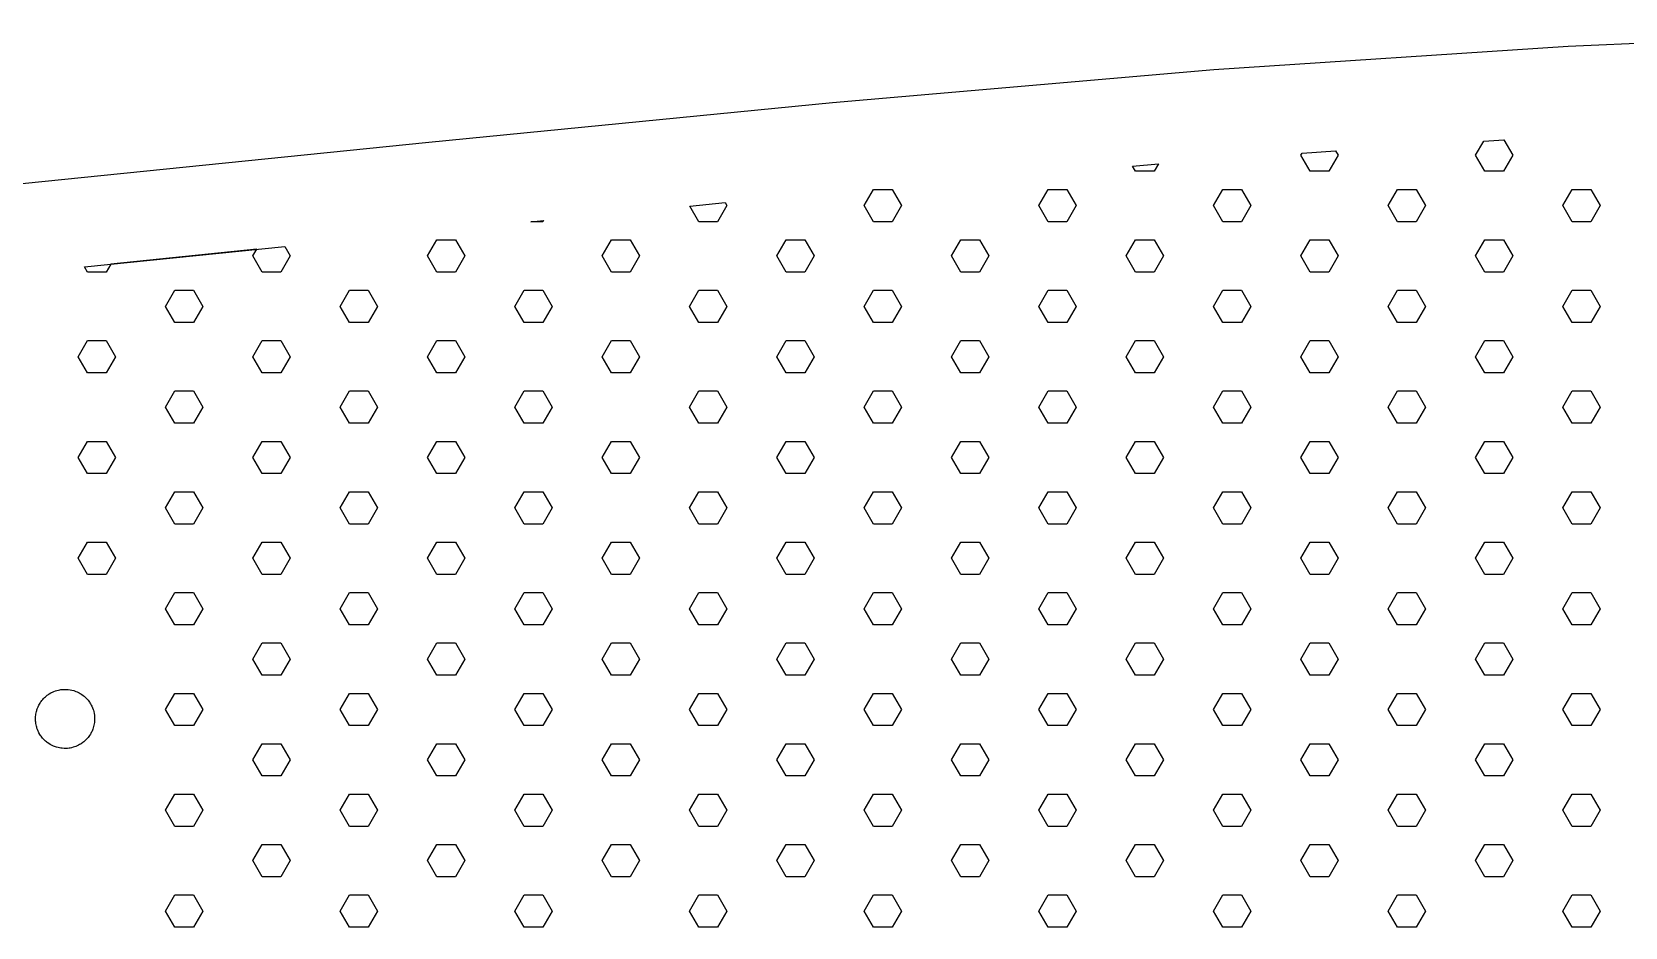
# Model space of a CAD drawing. Header units: metres. Extents: x -343 to 343, y -95 to 95.
# Drawn here: x -166.4 to 4.7, y -1.7 to 94.4 of the extents above; entities that cross this region are included whole.
import ezdxf

# ---------------------------------------------------------------- set-up
doc = ezdxf.new("R2010")
doc.units = ezdxf.units.M

msp = doc.modelspace()

# ---------------------------------------------------------------- linework, layer by layer
for p, q in [((34.8193, 94.4355), (-1.42773, 92.8535)), ((-1.42773, 92.8535), (-39.4609, 90.3389)), ((-39.4609, 90.3389), (-80.4131, 86.8057)), ((-80.4131, 86.8057), (-123.747, 82.5342)), ((-123.747, 82.5342), (-167.384, 78.0957)), ((-11.375, 81.1899), (-10.4982, 82.7085)), ((-10.4982, 82.7085), (-8.3344, 82.8516)), ((-8.3344, 82.8516), (-7.375, 81.1899)), ((-30.125, 81.1899), (-29.9923, 81.4197)), ((-29.125, 79.4578), (-30.125, 81.1899)), ((-29.9923, 81.4197), (-26.395, 81.6575)), ((-26.125, 81.1899), (-27.125, 79.4578)), ((-26.395, 81.6575), (-26.125, 81.1899)), ((-10.375, 79.4578), (-11.375, 81.1899)), ((-7.375, 81.1899), (-8.375, 79.4578)), ((-48.2024, 80.0249), (-45.4084, 80.2659)), ((-47.875, 79.4578), (-48.2024, 80.0249)), ((-45.875, 79.4578), (-47.875, 79.4578)), ((-45.4084, 80.2659), (-45.875, 79.4578)), ((-27.125, 79.4578), (-29.125, 79.4578)), ((-8.375, 79.4578), (-10.375, 79.4578)), ((-77, 75.7772), (-76, 77.5093)), ((-76, 77.5093), (-74, 77.5093)), ((-74, 77.5093), (-73, 75.7772)), ((-58.25, 75.7772), (-57.25, 77.5093)), ((-57.25, 77.5093), (-55.25, 77.5093)), ((-55.25, 77.5093), (-54.25, 75.7772)), ((-39.5, 75.7772), (-38.5, 77.5093)), ((-38.5, 77.5093), (-36.5, 77.5093)), ((-36.5, 77.5093), (-35.5, 75.7772)), ((-20.75, 75.7772), (-19.75, 77.5093)), ((-19.75, 77.5093), (-17.75, 77.5093)), ((-17.75, 77.5093), (-16.75, 75.7772)), ((-2, 75.7772), (-0.99999, 77.5093)), ((-0.99999, 77.5093), (1, 77.5093)), ((1, 77.5093), (2, 75.7772)), ((-95.7207, 75.7264), (-91.9361, 76.0995)), ((-94.75, 74.0452), (-95.7207, 75.7264)), ((-91.75, 75.7772), (-92.75, 74.0452)), ((-91.9361, 76.0995), (-91.75, 75.7772)), ((-76, 74.0452), (-77, 75.7772)), ((-73, 75.7772), (-74, 74.0452)), ((-57.25, 74.0452), (-58.25, 75.7772)), ((-54.25, 75.7772), (-55.25, 74.0452)), ((-38.5, 74.0452), (-39.5, 75.7772)), ((-35.5, 75.7772), (-36.5, 74.0452)), ((-19.75, 74.0452), (-20.75, 75.7772)), ((-16.75, 75.7772), (-17.75, 74.0452)), ((-1, 74.0452), (-2, 75.7772)), ((2, 75.7772), (1, 74.0452)), ((-112.777, 74.0452), (-111.423, 74.1786)), ((-111.5, 74.0452), (-112.777, 74.0452)), ((-111.423, 74.1786), (-111.5, 74.0452)), ((-92.75, 74.0452), (-94.75, 74.0452)), ((-74, 74.0452), (-76, 74.0452)), ((-55.25, 74.0452), (-57.25, 74.0452)), ((-36.5, 74.0452), (-38.5, 74.0452)), ((-17.75, 74.0452), (-19.75, 74.0452)), ((1, 74.0452), (-1, 74.0452)), ((-123.875, 70.3646), (-122.875, 72.0966)), ((-122.875, 72.0966), (-120.875, 72.0966)), ((-120.875, 72.0966), (-119.875, 70.3646)), ((-105.125, 70.3646), (-104.125, 72.0966)), ((-104.125, 72.0966), (-102.125, 72.0966)), ((-102.125, 72.0966), (-101.125, 70.3646)), ((-86.375, 70.3646), (-85.375, 72.0966)), ((-85.375, 72.0966), (-83.375, 72.0966)), ((-83.375, 72.0966), (-82.375, 70.3646)), ((-67.625, 70.3646), (-66.625, 72.0966)), ((-66.625, 72.0966), (-64.625, 72.0966)), ((-64.625, 72.0966), (-63.625, 70.3646)), ((-48.875, 70.3646), (-47.875, 72.0966)), ((-47.875, 72.0966), (-45.875, 72.0966)), ((-45.875, 72.0966), (-44.875, 70.3646)), ((-30.125, 70.3646), (-29.125, 72.0966)), ((-29.125, 72.0966), (-27.125, 72.0966)), ((-27.125, 72.0966), (-26.125, 70.3646)), ((-11.375, 70.3646), (-10.375, 72.0966)), ((-10.375, 72.0966), (-8.375, 72.0966)), ((-8.375, 72.0966), (-7.375, 70.3646)), ((-160.703, 69.201), (-139.215, 71.3871)), ((-142.211, 71.0823), (-157.881, 69.4881)), ((-142.625, 70.3646), (-142.211, 71.0823)), ((-141.625, 68.6325), (-142.625, 70.3646)), ((-138.625, 70.3646), (-139.625, 68.6325)), ((-139.215, 71.3871), (-138.625, 70.3646)), ((-122.875, 68.6325), (-123.875, 70.3646)), ((-119.875, 70.3646), (-120.875, 68.6325)), ((-104.125, 68.6325), (-105.125, 70.3646)), ((-101.125, 70.3646), (-102.125, 68.6325)), ((-85.375, 68.6325), (-86.375, 70.3646)), ((-82.375, 70.3646), (-83.375, 68.6325)), ((-66.625, 68.6325), (-67.625, 70.3646)), ((-63.625, 70.3646), (-64.625, 68.6325)), ((-47.875, 68.6325), (-48.875, 70.3646)), ((-44.875, 70.3646), (-45.875, 68.6325)), ((-29.125, 68.6325), (-30.125, 70.3646)), ((-26.125, 70.3646), (-27.125, 68.6325)), ((-10.375, 68.6325), (-11.375, 70.3646)), ((-7.375, 70.3646), (-8.375, 68.6325)), ((-160.375, 68.6325), (-160.703, 69.201)), ((-158.375, 68.6325), (-160.375, 68.6325)), ((-157.881, 69.4881), (-158.375, 68.6325)), ((-139.625, 68.6325), (-141.625, 68.6325)), ((-120.875, 68.6325), (-122.875, 68.6325)), ((-102.125, 68.6325), (-104.125, 68.6325)), ((-83.375, 68.6325), (-85.375, 68.6325)), ((-64.625, 68.6325), (-66.625, 68.6325)), ((-45.875, 68.6325), (-47.875, 68.6325)), ((-27.125, 68.6325), (-29.125, 68.6325)), ((-8.375, 68.6325), (-10.375, 68.6325)), ((-152, 64.9519), (-151, 66.6839)), ((-151, 66.6839), (-149, 66.6839)), ((-149, 66.6839), (-148, 64.9519)), ((-133.25, 64.9519), (-132.25, 66.6839)), ((-132.25, 66.6839), (-130.25, 66.6839)), ((-130.25, 66.6839), (-129.25, 64.9519)), ((-114.5, 64.9519), (-113.5, 66.6839)), ((-113.5, 66.6839), (-111.5, 66.6839)), ((-111.5, 66.6839), (-110.5, 64.9519)), ((-95.75, 64.9519), (-94.75, 66.6839)), ((-94.75, 66.6839), (-92.75, 66.6839)), ((-92.75, 66.6839), (-91.75, 64.9519)), ((-77, 64.9519), (-76, 66.6839)), ((-76, 66.6839), (-74, 66.6839)), ((-74, 66.6839), (-73, 64.9519)), ((-58.25, 64.9519), (-57.25, 66.6839)), ((-57.25, 66.6839), (-55.25, 66.6839)), ((-55.25, 66.6839), (-54.25, 64.9519)), ((-39.5, 64.9519), (-38.5, 66.6839)), ((-38.5, 66.6839), (-36.5, 66.6839)), ((-36.5, 66.6839), (-35.5, 64.9519)), ((-20.75, 64.9519), (-19.75, 66.6839)), ((-19.75, 66.6839), (-17.75, 66.6839)), ((-17.75, 66.6839), (-16.75, 64.9519)), ((-2, 64.9519), (-0.99999, 66.6839)), ((-0.99999, 66.6839), (1, 66.6839)), ((1, 66.6839), (2, 64.9519)), ((-151, 63.2198), (-152, 64.9519)), ((-148, 64.9519), (-149, 63.2198)), ((-132.25, 63.2198), (-133.25, 64.9519)), ((-129.25, 64.9519), (-130.25, 63.2198)), ((-113.5, 63.2198), (-114.5, 64.9519)), ((-110.5, 64.9519), (-111.5, 63.2198)), ((-94.75, 63.2198), (-95.75, 64.9519)), ((-91.75, 64.9519), (-92.75, 63.2198)), ((-76, 63.2198), (-77, 64.9519)), ((-73, 64.9519), (-74, 63.2198)), ((-57.25, 63.2198), (-58.25, 64.9519)), ((-54.25, 64.9519), (-55.25, 63.2198)), ((-38.5, 63.2198), (-39.5, 64.9519)), ((-35.5, 64.9519), (-36.5, 63.2198)), ((-19.75, 63.2198), (-20.75, 64.9519)), ((-16.75, 64.9519), (-17.75, 63.2198)), ((-1, 63.2198), (-2, 64.9519)), ((2, 64.9519), (1, 63.2198)), ((-149, 63.2198), (-151, 63.2198)), ((-130.25, 63.2198), (-132.25, 63.2198)), ((-111.5, 63.2198), (-113.5, 63.2198)), ((-92.75, 63.2198), (-94.75, 63.2198)), ((-74, 63.2198), (-76, 63.2198)), ((-55.25, 63.2198), (-57.25, 63.2198)), ((-36.5, 63.2198), (-38.5, 63.2198)), ((-17.75, 63.2198), (-19.75, 63.2198)), ((1, 63.2198), (-1, 63.2198)), ((-161.375, 59.5392), (-160.375, 61.2713)), ((-160.375, 61.2713), (-158.375, 61.2713)), ((-158.375, 61.2713), (-157.375, 59.5392)), ((-142.625, 59.5392), (-141.625, 61.2713)), ((-141.625, 61.2713), (-139.625, 61.2713)), ((-139.625, 61.2713), (-138.625, 59.5392)), ((-123.875, 59.5392), (-122.875, 61.2713)), ((-122.875, 61.2713), (-120.875, 61.2713)), ((-120.875, 61.2713), (-119.875, 59.5392)), ((-105.125, 59.5392), (-104.125, 61.2713)), ((-104.125, 61.2713), (-102.125, 61.2713)), ((-102.125, 61.2713), (-101.125, 59.5392)), ((-86.375, 59.5392), (-85.375, 61.2713)), ((-85.375, 61.2713), (-83.375, 61.2713)), ((-83.375, 61.2713), (-82.375, 59.5392)), ((-67.625, 59.5392), (-66.625, 61.2713)), ((-66.625, 61.2713), (-64.625, 61.2713)), ((-64.625, 61.2713), (-63.625, 59.5392)), ((-48.875, 59.5392), (-47.875, 61.2713)), ((-47.875, 61.2713), (-45.875, 61.2713)), ((-45.875, 61.2713), (-44.875, 59.5392)), ((-30.125, 59.5392), (-29.125, 61.2713)), ((-29.125, 61.2713), (-27.125, 61.2713)), ((-27.125, 61.2713), (-26.125, 59.5392)), ((-11.375, 59.5392), (-10.375, 61.2713)), ((-10.375, 61.2713), (-8.375, 61.2713)), ((-8.375, 61.2713), (-7.375, 59.5392)), ((-160.375, 57.8072), (-161.375, 59.5392)), ((-157.375, 59.5392), (-158.375, 57.8072)), ((-141.625, 57.8072), (-142.625, 59.5392)), ((-138.625, 59.5392), (-139.625, 57.8072)), ((-122.875, 57.8072), (-123.875, 59.5392)), ((-119.875, 59.5392), (-120.875, 57.8072)), ((-104.125, 57.8072), (-105.125, 59.5392)), ((-101.125, 59.5392), (-102.125, 57.8072)), ((-85.375, 57.8072), (-86.375, 59.5392)), ((-82.375, 59.5392), (-83.375, 57.8072)), ((-66.625, 57.8072), (-67.625, 59.5392)), ((-63.625, 59.5392), (-64.625, 57.8072)), ((-47.875, 57.8072), (-48.875, 59.5392)), ((-44.875, 59.5392), (-45.875, 57.8072)), ((-29.125, 57.8072), (-30.125, 59.5392)), ((-26.125, 59.5392), (-27.125, 57.8072)), ((-10.375, 57.8072), (-11.375, 59.5392)), ((-7.375, 59.5392), (-8.375, 57.8072)), ((-158.375, 57.8072), (-160.375, 57.8072)), ((-139.625, 57.8072), (-141.625, 57.8072)), ((-120.875, 57.8072), (-122.875, 57.8072)), ((-102.125, 57.8072), (-104.125, 57.8072)), ((-83.375, 57.8072), (-85.375, 57.8072)), ((-64.625, 57.8072), (-66.625, 57.8072)), ((-45.875, 57.8072), (-47.875, 57.8072)), ((-27.125, 57.8072), (-29.125, 57.8072)), ((-8.375, 57.8072), (-10.375, 57.8072)), ((-152, 54.1266), (-151, 55.8586)), ((-151, 55.8586), (-149, 55.8586)), ((-149, 55.8586), (-148, 54.1266)), ((-133.25, 54.1266), (-132.25, 55.8586)), ((-132.25, 55.8586), (-130.25, 55.8586)), ((-130.25, 55.8586), (-129.25, 54.1266)), ((-114.5, 54.1266), (-113.5, 55.8586)), ((-113.5, 55.8586), (-111.5, 55.8586)), ((-111.5, 55.8586), (-110.5, 54.1266)), ((-95.75, 54.1266), (-94.75, 55.8586)), ((-94.75, 55.8586), (-92.75, 55.8586)), ((-92.75, 55.8586), (-91.75, 54.1266)), ((-77, 54.1266), (-76, 55.8586)), ((-76, 55.8586), (-74, 55.8586)), ((-74, 55.8586), (-73, 54.1266)), ((-58.25, 54.1266), (-57.25, 55.8586)), ((-57.25, 55.8586), (-55.25, 55.8586)), ((-55.25, 55.8586), (-54.25, 54.1266)), ((-39.5, 54.1266), (-38.5, 55.8586)), ((-38.5, 55.8586), (-36.5, 55.8586)), ((-36.5, 55.8586), (-35.5, 54.1266)), ((-20.75, 54.1266), (-19.75, 55.8586)), ((-19.75, 55.8586), (-17.75, 55.8586)), ((-17.75, 55.8586), (-16.75, 54.1266)), ((-2, 54.1266), (-0.99999, 55.8586)), ((-0.99999, 55.8586), (1, 55.8586)), ((1, 55.8586), (2, 54.1266)), ((-151, 52.3945), (-152, 54.1266)), ((-148, 54.1266), (-149, 52.3945)), ((-132.25, 52.3945), (-133.25, 54.1266)), ((-129.25, 54.1266), (-130.25, 52.3945)), ((-113.5, 52.3945), (-114.5, 54.1266)), ((-110.5, 54.1266), (-111.5, 52.3945)), ((-94.75, 52.3945), (-95.75, 54.1266)), ((-91.75, 54.1266), (-92.75, 52.3945)), ((-76, 52.3945), (-77, 54.1266)), ((-73, 54.1266), (-74, 52.3945)), ((-57.25, 52.3945), (-58.25, 54.1266)), ((-54.25, 54.1266), (-55.25, 52.3945)), ((-38.5, 52.3945), (-39.5, 54.1266)), ((-35.5, 54.1266), (-36.5, 52.3945)), ((-19.75, 52.3945), (-20.75, 54.1266)), ((-16.75, 54.1266), (-17.75, 52.3945)), ((-1, 52.3945), (-2, 54.1266)), ((2, 54.1266), (1, 52.3945)), ((-149, 52.3945), (-151, 52.3945)), ((-130.25, 52.3945), (-132.25, 52.3945)), ((-111.5, 52.3945), (-113.5, 52.3945)), ((-92.75, 52.3945), (-94.75, 52.3945)), ((-74, 52.3945), (-76, 52.3945)), ((-55.25, 52.3945), (-57.25, 52.3945)), ((-36.5, 52.3945), (-38.5, 52.3945)), ((-17.75, 52.3945), (-19.75, 52.3945)), ((1, 52.3945), (-1, 52.3945)), ((-161.375, 48.7139), (-160.375, 50.446)), ((-160.375, 50.446), (-158.375, 50.446)), ((-158.375, 50.446), (-157.375, 48.7139)), ((-142.625, 48.7139), (-141.625, 50.446)), ((-141.625, 50.446), (-139.625, 50.446)), ((-139.625, 50.446), (-138.625, 48.7139)), ((-123.875, 48.7139), (-122.875, 50.446)), ((-122.875, 50.446), (-120.875, 50.446)), ((-120.875, 50.446), (-119.875, 48.7139)), ((-105.125, 48.7139), (-104.125, 50.446)), ((-104.125, 50.446), (-102.125, 50.446)), ((-102.125, 50.446), (-101.125, 48.7139)), ((-86.375, 48.7139), (-85.375, 50.446)), ((-85.375, 50.446), (-83.375, 50.446)), ((-83.375, 50.446), (-82.375, 48.7139)), ((-67.625, 48.7139), (-66.625, 50.446)), ((-66.625, 50.446), (-64.625, 50.446)), ((-64.625, 50.446), (-63.625, 48.7139)), ((-48.875, 48.7139), (-47.875, 50.446)), ((-47.875, 50.446), (-45.875, 50.446)), ((-45.875, 50.446), (-44.875, 48.7139)), ((-30.125, 48.7139), (-29.125, 50.446)), ((-29.125, 50.446), (-27.125, 50.446)), ((-27.125, 50.446), (-26.125, 48.7139)), ((-11.375, 48.7139), (-10.375, 50.446)), ((-10.375, 50.446), (-8.375, 50.446)), ((-8.375, 50.446), (-7.375, 48.7139)), ((-160.375, 46.9819), (-161.375, 48.7139)), ((-157.375, 48.7139), (-158.375, 46.9819)), ((-141.625, 46.9819), (-142.625, 48.7139)), ((-138.625, 48.7139), (-139.625, 46.9819)), ((-122.875, 46.9819), (-123.875, 48.7139)), ((-119.875, 48.7139), (-120.875, 46.9819)), ((-104.125, 46.9819), (-105.125, 48.7139)), ((-101.125, 48.7139), (-102.125, 46.9819)), ((-85.375, 46.9819), (-86.375, 48.7139)), ((-82.375, 48.7139), (-83.375, 46.9819)), ((-66.625, 46.9819), (-67.625, 48.7139)), ((-63.625, 48.7139), (-64.625, 46.9819)), ((-47.875, 46.9819), (-48.875, 48.7139)), ((-44.875, 48.7139), (-45.875, 46.9819)), ((-29.125, 46.9819), (-30.125, 48.7139)), ((-26.125, 48.7139), (-27.125, 46.9819)), ((-10.375, 46.9819), (-11.375, 48.7139)), ((-7.375, 48.7139), (-8.375, 46.9819)), ((-158.375, 46.9819), (-160.375, 46.9819)), ((-139.625, 46.9819), (-141.625, 46.9819)), ((-120.875, 46.9819), (-122.875, 46.9819)), ((-102.125, 46.9819), (-104.125, 46.9819)), ((-83.375, 46.9819), (-85.375, 46.9819)), ((-64.625, 46.9819), (-66.625, 46.9819)), ((-45.875, 46.9819), (-47.875, 46.9819)), ((-27.125, 46.9819), (-29.125, 46.9819)), ((-8.375, 46.9819), (-10.375, 46.9819)), ((-152, 43.3013), (-151, 45.0333)), ((-151, 45.0333), (-149, 45.0333)), ((-149, 45.0333), (-148, 43.3013)), ((-133.25, 43.3013), (-132.25, 45.0333)), ((-132.25, 45.0333), (-130.25, 45.0333)), ((-130.25, 45.0333), (-129.25, 43.3013)), ((-114.5, 43.3013), (-113.5, 45.0333)), ((-113.5, 45.0333), (-111.5, 45.0333)), ((-111.5, 45.0333), (-110.5, 43.3013)), ((-95.75, 43.3013), (-94.75, 45.0333)), ((-94.75, 45.0333), (-92.75, 45.0333)), ((-92.75, 45.0333), (-91.75, 43.3013)), ((-77, 43.3013), (-76, 45.0333)), ((-76, 45.0333), (-74, 45.0333)), ((-74, 45.0333), (-73, 43.3013)), ((-58.25, 43.3013), (-57.25, 45.0333)), ((-57.25, 45.0333), (-55.25, 45.0333)), ((-55.25, 45.0333), (-54.25, 43.3013)), ((-39.5, 43.3013), (-38.5, 45.0333)), ((-38.5, 45.0333), (-36.5, 45.0333)), ((-36.5, 45.0333), (-35.5, 43.3013)), ((-20.75, 43.3013), (-19.75, 45.0333)), ((-19.75, 45.0333), (-17.75, 45.0333)), ((-17.75, 45.0333), (-16.75, 43.3013)), ((-2, 43.3013), (-0.99999, 45.0333)), ((-0.99999, 45.0333), (1, 45.0333)), ((1, 45.0333), (2, 43.3013)), ((-151, 41.5692), (-152, 43.3013)), ((-148, 43.3013), (-149, 41.5692)), ((-132.25, 41.5692), (-133.25, 43.3013)), ((-129.25, 43.3013), (-130.25, 41.5692)), ((-113.5, 41.5692), (-114.5, 43.3013)), ((-110.5, 43.3013), (-111.5, 41.5692)), ((-94.75, 41.5692), (-95.75, 43.3013)), ((-91.75, 43.3013), (-92.75, 41.5692)), ((-76, 41.5692), (-77, 43.3013)), ((-73, 43.3013), (-74, 41.5692)), ((-57.25, 41.5692), (-58.25, 43.3013)), ((-54.25, 43.3013), (-55.25, 41.5692)), ((-38.5, 41.5692), (-39.5, 43.3013)), ((-35.5, 43.3013), (-36.5, 41.5692)), ((-19.75, 41.5692), (-20.75, 43.3013)), ((-16.75, 43.3013), (-17.75, 41.5692)), ((-1, 41.5692), (-2, 43.3013)), ((2, 43.3013), (1, 41.5692)), ((-149, 41.5692), (-151, 41.5692)), ((-130.25, 41.5692), (-132.25, 41.5692)), ((-111.5, 41.5692), (-113.5, 41.5692)), ((-92.75, 41.5692), (-94.75, 41.5692)), ((-74, 41.5692), (-76, 41.5692)), ((-55.25, 41.5692), (-57.25, 41.5692)), ((-36.5, 41.5692), (-38.5, 41.5692)), ((-17.75, 41.5692), (-19.75, 41.5692)), ((1, 41.5692), (-1, 41.5692)), ((-161.375, 37.8886), (-160.375, 39.6207)), ((-160.375, 39.6207), (-158.375, 39.6207)), ((-158.375, 39.6207), (-157.375, 37.8886)), ((-142.625, 37.8886), (-141.625, 39.6207)), ((-141.625, 39.6207), (-139.625, 39.6207)), ((-139.625, 39.6207), (-138.625, 37.8886)), ((-123.875, 37.8886), (-122.875, 39.6207)), ((-122.875, 39.6207), (-120.875, 39.6207)), ((-120.875, 39.6207), (-119.875, 37.8886)), ((-105.125, 37.8886), (-104.125, 39.6207)), ((-104.125, 39.6207), (-102.125, 39.6207)), ((-102.125, 39.6207), (-101.125, 37.8886)), ((-86.375, 37.8886), (-85.375, 39.6207)), ((-85.375, 39.6207), (-83.375, 39.6207)), ((-83.375, 39.6207), (-82.375, 37.8886)), ((-67.625, 37.8886), (-66.625, 39.6207)), ((-66.625, 39.6207), (-64.625, 39.6207)), ((-64.625, 39.6207), (-63.625, 37.8886)), ((-48.875, 37.8886), (-47.875, 39.6207)), ((-47.875, 39.6207), (-45.875, 39.6207)), ((-45.875, 39.6207), (-44.875, 37.8886)), ((-30.125, 37.8886), (-29.125, 39.6207)), ((-29.125, 39.6207), (-27.125, 39.6207)), ((-27.125, 39.6207), (-26.125, 37.8886)), ((-11.375, 37.8886), (-10.375, 39.6207)), ((-10.375, 39.6207), (-8.375, 39.6207)), ((-8.375, 39.6207), (-7.375, 37.8886)), ((-160.375, 36.1566), (-161.375, 37.8886)), ((-157.375, 37.8886), (-158.375, 36.1566)), ((-141.625, 36.1566), (-142.625, 37.8886)), ((-138.625, 37.8886), (-139.625, 36.1566)), ((-122.875, 36.1566), (-123.875, 37.8886)), ((-119.875, 37.8886), (-120.875, 36.1566)), ((-104.125, 36.1566), (-105.125, 37.8886)), ((-101.125, 37.8886), (-102.125, 36.1566)), ((-85.375, 36.1566), (-86.375, 37.8886)), ((-82.375, 37.8886), (-83.375, 36.1566)), ((-66.625, 36.1566), (-67.625, 37.8886)), ((-63.625, 37.8886), (-64.625, 36.1566)), ((-47.875, 36.1566), (-48.875, 37.8886)), ((-44.875, 37.8886), (-45.875, 36.1566)), ((-29.125, 36.1566), (-30.125, 37.8886)), ((-26.125, 37.8886), (-27.125, 36.1566)), ((-10.375, 36.1566), (-11.375, 37.8886)), ((-7.375, 37.8886), (-8.375, 36.1566)), ((-158.375, 36.1566), (-160.375, 36.1566)), ((-139.625, 36.1566), (-141.625, 36.1566)), ((-120.875, 36.1566), (-122.875, 36.1566)), ((-102.125, 36.1566), (-104.125, 36.1566)), ((-83.375, 36.1566), (-85.375, 36.1566)), ((-64.625, 36.1566), (-66.625, 36.1566)), ((-45.875, 36.1566), (-47.875, 36.1566)), ((-27.125, 36.1566), (-29.125, 36.1566)), ((-8.375, 36.1566), (-10.375, 36.1566)), ((-152, 32.476), (-151, 34.208)), ((-151, 34.208), (-149, 34.208)), ((-149, 34.208), (-148, 32.476)), ((-133.25, 32.476), (-132.25, 34.208)), ((-132.25, 34.208), (-130.25, 34.208)), ((-130.25, 34.208), (-129.25, 32.476)), ((-114.5, 32.476), (-113.5, 34.208)), ((-113.5, 34.208), (-111.5, 34.208)), ((-111.5, 34.208), (-110.5, 32.476)), ((-95.75, 32.476), (-94.75, 34.208)), ((-94.75, 34.208), (-92.75, 34.208)), ((-92.75, 34.208), (-91.75, 32.476)), ((-77, 32.476), (-76, 34.208)), ((-76, 34.208), (-74, 34.208)), ((-74, 34.208), (-73, 32.476)), ((-58.25, 32.476), (-57.25, 34.208)), ((-57.25, 34.208), (-55.25, 34.208)), ((-55.25, 34.208), (-54.25, 32.476)), ((-39.5, 32.476), (-38.5, 34.208)), ((-38.5, 34.208), (-36.5, 34.208)), ((-36.5, 34.208), (-35.5, 32.476)), ((-20.75, 32.476), (-19.75, 34.208)), ((-19.75, 34.208), (-17.75, 34.208)), ((-17.75, 34.208), (-16.75, 32.476)), ((-2, 32.476), (-0.99999, 34.208)), ((-0.99999, 34.208), (1, 34.208)), ((1, 34.208), (2, 32.476)), ((-151, 30.7439), (-152, 32.476)), ((-148, 32.476), (-149, 30.7439)), ((-132.25, 30.7439), (-133.25, 32.476)), ((-129.25, 32.476), (-130.25, 30.7439)), ((-113.5, 30.7439), (-114.5, 32.476)), ((-110.5, 32.476), (-111.5, 30.7439)), ((-94.75, 30.7439), (-95.75, 32.476)), ((-91.75, 32.476), (-92.75, 30.7439)), ((-76, 30.7439), (-77, 32.476)), ((-73, 32.476), (-74, 30.7439)), ((-57.25, 30.7439), (-58.25, 32.476)), ((-54.25, 32.476), (-55.25, 30.7439)), ((-38.5, 30.7439), (-39.5, 32.476)), ((-35.5, 32.476), (-36.5, 30.7439)), ((-19.75, 30.7439), (-20.75, 32.476)), ((-16.75, 32.476), (-17.75, 30.7439)), ((-1, 30.7439), (-2, 32.476)), ((2, 32.476), (1, 30.7439)), ((-149, 30.7439), (-151, 30.7439)), ((-130.25, 30.7439), (-132.25, 30.7439)), ((-111.5, 30.7439), (-113.5, 30.7439)), ((-92.75, 30.7439), (-94.75, 30.7439)), ((-74, 30.7439), (-76, 30.7439)), ((-55.25, 30.7439), (-57.25, 30.7439)), ((-36.5, 30.7439), (-38.5, 30.7439)), ((-17.75, 30.7439), (-19.75, 30.7439)), ((1, 30.7439), (-1, 30.7439)), ((-142.625, 27.0633), (-141.625, 28.7953)), ((-141.625, 28.7953), (-139.625, 28.7953)), ((-139.625, 28.7953), (-138.625, 27.0633)), ((-123.875, 27.0633), (-122.875, 28.7953)), ((-122.875, 28.7953), (-120.875, 28.7953)), ((-120.875, 28.7953), (-119.875, 27.0633)), ((-105.125, 27.0633), (-104.125, 28.7953)), ((-104.125, 28.7953), (-102.125, 28.7953)), ((-102.125, 28.7953), (-101.125, 27.0633)), ((-86.375, 27.0633), (-85.375, 28.7953)), ((-85.375, 28.7953), (-83.375, 28.7953)), ((-83.375, 28.7953), (-82.375, 27.0633)), ((-67.625, 27.0633), (-66.625, 28.7953)), ((-66.625, 28.7953), (-64.625, 28.7953)), ((-64.625, 28.7953), (-63.625, 27.0633)), ((-48.875, 27.0633), (-47.875, 28.7953)), ((-47.875, 28.7953), (-45.875, 28.7953)), ((-45.875, 28.7953), (-44.875, 27.0633)), ((-30.125, 27.0633), (-29.125, 28.7953)), ((-29.125, 28.7953), (-27.125, 28.7953)), ((-27.125, 28.7953), (-26.125, 27.0633)), ((-11.375, 27.0633), (-10.375, 28.7953)), ((-10.375, 28.7953), (-8.375, 28.7953)), ((-8.375, 28.7953), (-7.375, 27.0633)), ((-141.625, 25.3312), (-142.625, 27.0633)), ((-138.625, 27.0633), (-139.625, 25.3312)), ((-122.875, 25.3312), (-123.875, 27.0633)), ((-119.875, 27.0633), (-120.875, 25.3312)), ((-104.125, 25.3312), (-105.125, 27.0633)), ((-101.125, 27.0633), (-102.125, 25.3312)), ((-85.375, 25.3312), (-86.375, 27.0633)), ((-82.375, 27.0633), (-83.375, 25.3312)), ((-66.625, 25.3312), (-67.625, 27.0633)), ((-63.625, 27.0633), (-64.625, 25.3312)), ((-47.875, 25.3312), (-48.875, 27.0633)), ((-44.875, 27.0633), (-45.875, 25.3312)), ((-29.125, 25.3312), (-30.125, 27.0633)), ((-26.125, 27.0633), (-27.125, 25.3312)), ((-10.375, 25.3312), (-11.375, 27.0633)), ((-7.375, 27.0633), (-8.375, 25.3312)), ((-139.625, 25.3312), (-141.625, 25.3312)), ((-120.875, 25.3312), (-122.875, 25.3312)), ((-102.125, 25.3312), (-104.125, 25.3312)), ((-83.375, 25.3312), (-85.375, 25.3312)), ((-64.625, 25.3312), (-66.625, 25.3312)), ((-45.875, 25.3312), (-47.875, 25.3312)), ((-27.125, 25.3312), (-29.125, 25.3312)), ((-8.375, 25.3312), (-10.375, 25.3312)), ((-165.551, 22.2109), (-165.474, 22.3389)), ((-165.474, 22.3389), (-165.419, 22.4219)), ((-165.419, 22.4219), (-165.361, 22.5039)), ((-165.361, 22.5039), (-165.271, 22.623)), ((-165.271, 22.623), (-165.174, 22.7373)), ((-165.174, 22.7373), (-165.107, 22.8105)), ((-165.107, 22.8105), (-165.002, 22.918)), ((-165.002, 22.918), (-164.893, 23.0195)), ((-164.893, 23.0195), (-164.816, 23.084)), ((-164.816, 23.084), (-164.699, 23.1768)), ((-164.699, 23.1768), (-164.577, 23.2637)), ((-164.577, 23.2637), (-164.494, 23.3184)), ((-164.494, 23.3184), (-164.322, 23.4199)), ((-164.322, 23.4199), (-164.234, 23.4668)), ((-164.234, 23.4668), (-164.145, 23.5107)), ((-164.145, 23.5107), (-164.008, 23.5713)), ((-164.008, 23.5713), (-163.821, 23.6416)), ((-163.821, 23.6416), (-163.679, 23.6865)), ((-163.679, 23.6865), (-163.485, 23.7363)), ((-163.485, 23.7363), (-163.339, 23.7656)), ((-163.339, 23.7656), (-163.24, 23.7812)), ((-163.24, 23.7812), (-163.091, 23.7988)), ((-163.091, 23.7988), (-162.992, 23.8066)), ((-162.992, 23.8066), (-162.843, 23.8125)), ((-162.843, 23.8125), (-162.743, 23.8125)), ((-162.743, 23.8125), (-162.595, 23.8066)), ((-162.595, 23.8066), (-162.447, 23.7939)), ((-162.447, 23.7939), (-162.252, 23.7666)), ((-162.252, 23.7666), (-162.059, 23.7266)), ((-162.059, 23.7266), (-161.868, 23.6748)), ((-161.868, 23.6748), (-161.728, 23.6289)), ((-161.728, 23.6289), (-161.635, 23.5938)), ((-161.635, 23.5938), (-161.498, 23.5371)), ((-161.498, 23.5371), (-161.408, 23.4951)), ((-161.408, 23.4951), (-161.276, 23.4277)), ((-161.276, 23.4277), (-161.19, 23.3789)), ((-161.19, 23.3789), (-161.106, 23.3281)), ((-161.106, 23.3281), (-160.982, 23.2461)), ((-160.982, 23.2461), (-160.863, 23.1592)), ((-160.863, 23.1592), (-160.747, 23.0664)), ((-160.747, 23.0664), (-160.673, 23.001)), ((-160.673, 23.001), (-160.565, 22.9004)), ((-160.565, 22.9004), (-160.462, 22.7939)), ((-160.462, 22.7939), (-160.332, 22.6445)), ((-160.332, 22.6445), (-160.241, 22.5273)), ((-160.241, 22.5273), (-160.184, 22.4473)), ((-160.184, 22.4473), (-160.129, 22.3652)), ((-160.129, 22.3652), (-160.051, 22.2393)), ((-160.051, 22.2393), (-159.979, 22.1094)), ((-152, 21.6506), (-151, 23.3827)), ((-151, 23.3827), (-149, 23.3827)), ((-149, 23.3827), (-148, 21.6506)), ((-133.25, 21.6506), (-132.25, 23.3827)), ((-132.25, 23.3827), (-130.25, 23.3827)), ((-130.25, 23.3827), (-129.25, 21.6506)), ((-114.5, 21.6506), (-113.5, 23.3827)), ((-113.5, 23.3827), (-111.5, 23.3827)), ((-111.5, 23.3827), (-110.5, 21.6506)), ((-95.75, 21.6506), (-94.75, 23.3827)), ((-94.75, 23.3827), (-92.75, 23.3827)), ((-92.75, 23.3827), (-91.75, 21.6506)), ((-77, 21.6506), (-76, 23.3827)), ((-76, 23.3827), (-74, 23.3827)), ((-74, 23.3827), (-73, 21.6506)), ((-58.25, 21.6506), (-57.25, 23.3827)), ((-57.25, 23.3827), (-55.25, 23.3827)), ((-55.25, 23.3827), (-54.25, 21.6506)), ((-39.5, 21.6506), (-38.5, 23.3827)), ((-38.5, 23.3827), (-36.5, 23.3827)), ((-36.5, 23.3827), (-35.5, 21.6506)), ((-20.75, 21.6506), (-19.75, 23.3827)), ((-19.75, 23.3827), (-17.75, 23.3827)), ((-17.75, 23.3827), (-16.75, 21.6506)), ((-2, 21.6506), (-0.99999, 23.3827)), ((-0.99999, 23.3827), (1, 23.3827)), ((1, 23.3827), (2, 21.6506)), ((-165.968, 20.6377), (-165.964, 20.7871)), ((-165.966, 20.5381), (-165.968, 20.6377)), ((-165.958, 20.3887), (-165.966, 20.5381)), ((-165.964, 20.7871), (-165.958, 20.8867)), ((-165.958, 20.8867), (-165.942, 21.0352)), ((-165.942, 21.0352), (-165.929, 21.1338)), ((-165.929, 21.1338), (-165.901, 21.2812)), ((-165.901, 21.2812), (-165.868, 21.4268)), ((-165.868, 21.4268), (-165.842, 21.5234)), ((-165.842, 21.5234), (-165.812, 21.6182)), ((-165.812, 21.6182), (-165.78, 21.7129)), ((-165.78, 21.7129), (-165.726, 21.8525)), ((-165.726, 21.8525), (-165.687, 21.9443)), ((-165.687, 21.9443), (-165.599, 22.123)), ((-165.599, 22.123), (-165.551, 22.2109)), ((-159.979, 22.1094), (-159.935, 22.0215)), ((-159.935, 22.0215), (-159.854, 21.8408)), ((-159.854, 21.8408), (-159.785, 21.6562)), ((-159.785, 21.6562), (-159.755, 21.5625)), ((-159.755, 21.5625), (-159.715, 21.4189)), ((-159.715, 21.4189), (-159.673, 21.2266)), ((-159.673, 21.2266), (-159.642, 21.0312)), ((-159.642, 21.0312), (-159.631, 20.9336)), ((-159.631, 20.9336), (-159.619, 20.7363)), ((-159.617, 20.6377), (-159.621, 20.4893)), ((-159.619, 20.7363), (-159.617, 20.6377)), ((-151, 19.9186), (-152, 21.6506)), ((-148, 21.6506), (-149, 19.9186)), ((-132.25, 19.9186), (-133.25, 21.6506)), ((-129.25, 21.6506), (-130.25, 19.9186)), ((-113.5, 19.9186), (-114.5, 21.6506)), ((-110.5, 21.6506), (-111.5, 19.9186)), ((-94.75, 19.9186), (-95.75, 21.6506)), ((-91.75, 21.6506), (-92.75, 19.9186)), ((-76, 19.9186), (-77, 21.6506)), ((-73, 21.6506), (-74, 19.9186)), ((-57.25, 19.9186), (-58.25, 21.6506)), ((-54.25, 21.6506), (-55.25, 19.9186)), ((-38.5, 19.9186), (-39.5, 21.6506)), ((-35.5, 21.6506), (-36.5, 19.9186)), ((-19.75, 19.9186), (-20.75, 21.6506)), ((-16.75, 21.6506), (-17.75, 19.9186)), ((-1, 19.9186), (-2, 21.6506)), ((2, 21.6506), (1, 19.9186)), ((-165.948, 20.2891), (-165.958, 20.3887)), ((-165.929, 20.1406), (-165.948, 20.2891)), ((-165.901, 19.9932), (-165.929, 20.1406)), ((-165.868, 19.8477), (-165.901, 19.9932)), ((-165.842, 19.752), (-165.868, 19.8477)), ((-165.812, 19.6562), (-165.842, 19.752)), ((-165.78, 19.5615), (-165.812, 19.6562)), ((-165.763, 19.5156), (-165.78, 19.5615)), ((-165.687, 19.3311), (-165.763, 19.5156)), ((-165.644, 19.2402), (-165.687, 19.3311)), ((-165.599, 19.1514), (-165.644, 19.2402)), ((-165.5, 18.9785), (-165.599, 19.1514)), ((-165.419, 18.8525), (-165.5, 18.9785)), ((-165.361, 18.7715), (-165.419, 18.8525)), ((-160.156, 18.8682), (-160.241, 18.7471)), ((-160.076, 18.9932), (-160.156, 18.8682)), ((-160.026, 19.0781), (-160.076, 18.9932)), ((-159.979, 19.165), (-160.026, 19.0781)), ((-159.935, 19.2539), (-159.979, 19.165)), ((-159.854, 19.4336), (-159.935, 19.2539)), ((-159.818, 19.5254), (-159.854, 19.4336)), ((-159.77, 19.666), (-159.818, 19.5254)), ((-159.728, 19.8076), (-159.77, 19.666)), ((-159.692, 19.9512), (-159.728, 19.8076)), ((-159.664, 20.0967), (-159.692, 19.9512)), ((-159.642, 20.2432), (-159.664, 20.0967)), ((-159.631, 20.3418), (-159.642, 20.2432)), ((-159.621, 20.4893), (-159.631, 20.3418)), ((-149, 19.9186), (-151, 19.9186)), ((-130.25, 19.9186), (-132.25, 19.9186)), ((-111.5, 19.9186), (-113.5, 19.9186)), ((-92.75, 19.9186), (-94.75, 19.9186)), ((-74, 19.9186), (-76, 19.9186)), ((-55.25, 19.9186), (-57.25, 19.9186)), ((-36.5, 19.9186), (-38.5, 19.9186)), ((-17.75, 19.9186), (-19.75, 19.9186)), ((1, 19.9186), (-1, 19.9186)), ((-165.301, 18.6914), (-165.361, 18.7715)), ((-165.207, 18.5752), (-165.301, 18.6914)), ((-165.107, 18.4639), (-165.207, 18.5752)), ((-165.002, 18.3574), (-165.107, 18.4639)), ((-164.893, 18.2559), (-165.002, 18.3574)), ((-164.777, 18.1592), (-164.893, 18.2559)), ((-164.699, 18.0986), (-164.777, 18.1592)), ((-164.536, 17.9834), (-164.699, 18.0986)), ((-164.409, 17.9043), (-164.536, 17.9834)), ((-164.322, 17.8555), (-164.409, 17.9043)), ((-164.189, 17.7861), (-164.322, 17.8555)), ((-164.054, 17.7236), (-164.189, 17.7861)), ((-163.915, 17.667), (-164.054, 17.7236)), ((-163.821, 17.6338), (-163.915, 17.667)), ((-163.727, 17.6025), (-163.821, 17.6338)), ((-163.534, 17.5498), (-163.727, 17.6025)), ((-163.388, 17.5186), (-163.534, 17.5498)), ((-163.24, 17.4941), (-163.388, 17.5186)), ((-163.091, 17.4766), (-163.24, 17.4941)), ((-162.893, 17.4639), (-163.091, 17.4766)), ((-162.693, 17.4639), (-162.893, 17.4639)), ((-162.546, 17.4717), (-162.693, 17.4639)), ((-162.35, 17.4932), (-162.546, 17.4717)), ((-162.252, 17.5088), (-162.35, 17.4932)), ((-162.106, 17.5371), (-162.252, 17.5088)), ((-161.915, 17.5859), (-162.106, 17.5371)), ((-161.773, 17.6299), (-161.915, 17.5859)), ((-161.635, 17.6807), (-161.773, 17.6299)), ((-161.498, 17.7383), (-161.635, 17.6807)), ((-161.364, 17.8018), (-161.498, 17.7383)), ((-161.233, 17.8711), (-161.364, 17.8018)), ((-161.148, 17.9209), (-161.233, 17.8711)), ((-161.064, 17.9736), (-161.148, 17.9209)), ((-160.902, 18.0859), (-161.064, 17.9736)), ((-160.785, 18.1777), (-160.902, 18.0859)), ((-160.673, 18.2734), (-160.785, 18.1777)), ((-160.601, 18.3408), (-160.673, 18.2734)), ((-160.496, 18.4453), (-160.601, 18.3408)), ((-160.396, 18.5547), (-160.496, 18.4453)), ((-160.332, 18.6309), (-160.396, 18.5547)), ((-160.241, 18.7471), (-160.332, 18.6309)), ((-142.625, 16.238), (-141.625, 17.97)), ((-141.625, 17.97), (-139.625, 17.97)), ((-139.625, 17.97), (-138.625, 16.238)), ((-123.875, 16.238), (-122.875, 17.97)), ((-122.875, 17.97), (-120.875, 17.97)), ((-120.875, 17.97), (-119.875, 16.238)), ((-105.125, 16.238), (-104.125, 17.97)), ((-104.125, 17.97), (-102.125, 17.97)), ((-102.125, 17.97), (-101.125, 16.238)), ((-86.375, 16.238), (-85.375, 17.97)), ((-85.375, 17.97), (-83.375, 17.97)), ((-83.375, 17.97), (-82.375, 16.238)), ((-67.625, 16.238), (-66.625, 17.97)), ((-66.625, 17.97), (-64.625, 17.97)), ((-64.625, 17.97), (-63.625, 16.238)), ((-48.875, 16.238), (-47.875, 17.97)), ((-47.875, 17.97), (-45.875, 17.97)), ((-45.875, 17.97), (-44.875, 16.238)), ((-30.125, 16.238), (-29.125, 17.97)), ((-29.125, 17.97), (-27.125, 17.97)), ((-27.125, 17.97), (-26.125, 16.238)), ((-11.375, 16.238), (-10.375, 17.97)), ((-10.375, 17.97), (-8.375, 17.97)), ((-8.375, 17.97), (-7.375, 16.238)), ((-141.625, 14.5059), (-142.625, 16.238)), ((-138.625, 16.238), (-139.625, 14.5059)), ((-122.875, 14.5059), (-123.875, 16.238)), ((-119.875, 16.238), (-120.875, 14.5059)), ((-104.125, 14.5059), (-105.125, 16.238)), ((-101.125, 16.238), (-102.125, 14.5059)), ((-85.375, 14.5059), (-86.375, 16.238)), ((-82.375, 16.238), (-83.375, 14.5059)), ((-66.625, 14.5059), (-67.625, 16.238)), ((-63.625, 16.238), (-64.625, 14.5059)), ((-47.875, 14.5059), (-48.875, 16.238)), ((-44.875, 16.238), (-45.875, 14.5059)), ((-29.125, 14.5059), (-30.125, 16.238)), ((-26.125, 16.238), (-27.125, 14.5059)), ((-10.375, 14.5059), (-11.375, 16.238)), ((-7.375, 16.238), (-8.375, 14.5059)), ((-139.625, 14.5059), (-141.625, 14.5059)), ((-120.875, 14.5059), (-122.875, 14.5059)), ((-102.125, 14.5059), (-104.125, 14.5059)), ((-83.375, 14.5059), (-85.375, 14.5059)), ((-64.625, 14.5059), (-66.625, 14.5059)), ((-45.875, 14.5059), (-47.875, 14.5059)), ((-27.125, 14.5059), (-29.125, 14.5059)), ((-8.375, 14.5059), (-10.375, 14.5059)), ((-152, 10.8253), (-151, 12.5574)), ((-151, 12.5574), (-149, 12.5574)), ((-149, 12.5574), (-148, 10.8253)), ((-133.25, 10.8253), (-132.25, 12.5574)), ((-132.25, 12.5574), (-130.25, 12.5574)), ((-130.25, 12.5574), (-129.25, 10.8253)), ((-114.5, 10.8253), (-113.5, 12.5574)), ((-113.5, 12.5574), (-111.5, 12.5574)), ((-111.5, 12.5574), (-110.5, 10.8253)), ((-95.75, 10.8253), (-94.75, 12.5574)), ((-94.75, 12.5574), (-92.75, 12.5574)), ((-92.75, 12.5574), (-91.75, 10.8253)), ((-77, 10.8253), (-76, 12.5574)), ((-76, 12.5574), (-74, 12.5574)), ((-74, 12.5574), (-73, 10.8253)), ((-58.25, 10.8253), (-57.25, 12.5574)), ((-57.25, 12.5574), (-55.25, 12.5574)), ((-55.25, 12.5574), (-54.25, 10.8253)), ((-39.5, 10.8253), (-38.5, 12.5574)), ((-38.5, 12.5574), (-36.5, 12.5574)), ((-36.5, 12.5574), (-35.5, 10.8253)), ((-20.75, 10.8253), (-19.75, 12.5574)), ((-19.75, 12.5574), (-17.75, 12.5574)), ((-17.75, 12.5574), (-16.75, 10.8253)), ((-2, 10.8253), (-0.99999, 12.5574)), ((-0.99999, 12.5574), (1, 12.5574)), ((1, 12.5574), (2, 10.8253)), ((-151, 9.09326), (-152, 10.8253)), ((-148, 10.8253), (-149, 9.09326)), ((-132.25, 9.09326), (-133.25, 10.8253)), ((-129.25, 10.8253), (-130.25, 9.09326)), ((-113.5, 9.09326), (-114.5, 10.8253)), ((-110.5, 10.8253), (-111.5, 9.09326)), ((-94.75, 9.09326), (-95.75, 10.8253)), ((-91.75, 10.8253), (-92.75, 9.09326)), ((-76, 9.09326), (-77, 10.8253)), ((-73, 10.8253), (-74, 9.09326)), ((-57.25, 9.09326), (-58.25, 10.8253)), ((-54.25, 10.8253), (-55.25, 9.09326)), ((-38.5, 9.09326), (-39.5, 10.8253)), ((-35.5, 10.8253), (-36.5, 9.09326)), ((-19.75, 9.09326), (-20.75, 10.8253)), ((-16.75, 10.8253), (-17.75, 9.09326)), ((-1, 9.09326), (-2, 10.8253)), ((2, 10.8253), (1, 9.09326)), ((-149, 9.09326), (-151, 9.09326)), ((-130.25, 9.09326), (-132.25, 9.09326)), ((-111.5, 9.09326), (-113.5, 9.09326)), ((-92.75, 9.09326), (-94.75, 9.09326)), ((-74, 9.09326), (-76, 9.09326)), ((-55.25, 9.09326), (-57.25, 9.09326)), ((-36.5, 9.09326), (-38.5, 9.09326)), ((-17.75, 9.09326), (-19.75, 9.09326)), ((1, 9.09326), (-1, 9.09326)), ((-142.625, 5.41266), (-141.625, 7.1447)), ((-141.625, 7.1447), (-139.625, 7.1447)), ((-139.625, 7.1447), (-138.625, 5.41266)), ((-123.875, 5.41266), (-122.875, 7.1447)), ((-122.875, 7.1447), (-120.875, 7.1447)), ((-120.875, 7.1447), (-119.875, 5.41266)), ((-105.125, 5.41266), (-104.125, 7.1447)), ((-104.125, 7.1447), (-102.125, 7.1447)), ((-102.125, 7.1447), (-101.125, 5.41266)), ((-86.375, 5.41266), (-85.375, 7.1447)), ((-85.375, 7.1447), (-83.375, 7.1447)), ((-83.375, 7.1447), (-82.375, 5.41266)), ((-67.625, 5.41266), (-66.625, 7.1447)), ((-66.625, 7.1447), (-64.625, 7.1447)), ((-64.625, 7.1447), (-63.625, 5.41266)), ((-48.875, 5.41266), (-47.875, 7.1447)), ((-47.875, 7.1447), (-45.875, 7.1447)), ((-45.875, 7.1447), (-44.875, 5.41266)), ((-30.125, 5.41266), (-29.125, 7.1447)), ((-29.125, 7.1447), (-27.125, 7.1447)), ((-27.125, 7.1447), (-26.125, 5.41266)), ((-11.375, 5.41266), (-10.375, 7.1447)), ((-10.375, 7.1447), (-8.375, 7.1447)), ((-8.375, 7.1447), (-7.375, 5.41266)), ((-141.625, 3.6806), (-142.625, 5.41266)), ((-138.625, 5.41266), (-139.625, 3.6806)), ((-122.875, 3.6806), (-123.875, 5.41266)), ((-119.875, 5.41266), (-120.875, 3.6806)), ((-104.125, 3.6806), (-105.125, 5.41266)), ((-101.125, 5.41266), (-102.125, 3.6806)), ((-85.375, 3.6806), (-86.375, 5.41266)), ((-82.375, 5.41266), (-83.375, 3.6806)), ((-66.625, 3.6806), (-67.625, 5.41266)), ((-63.625, 5.41266), (-64.625, 3.6806)), ((-47.875, 3.6806), (-48.875, 5.41266)), ((-44.875, 5.41266), (-45.875, 3.6806)), ((-29.125, 3.6806), (-30.125, 5.41266)), ((-26.125, 5.41266), (-27.125, 3.6806)), ((-10.375, 3.6806), (-11.375, 5.41266)), ((-7.375, 5.41266), (-8.375, 3.6806)), ((-139.625, 3.6806), (-141.625, 3.6806)), ((-120.875, 3.6806), (-122.875, 3.6806)), ((-102.125, 3.6806), (-104.125, 3.6806)), ((-83.375, 3.6806), (-85.375, 3.6806)), ((-64.625, 3.6806), (-66.625, 3.6806)), ((-45.875, 3.6806), (-47.875, 3.6806)), ((-27.125, 3.6806), (-29.125, 3.6806)), ((-8.375, 3.6806), (-10.375, 3.6806)), ((-152, 0), (-151, 1.73204)), ((-151, 1.73204), (-149, 1.73204)), ((-149, 1.73204), (-148, 0)), ((-133.25, 0), (-132.25, 1.73204)), ((-132.25, 1.73204), (-130.25, 1.73204)), ((-130.25, 1.73204), (-129.25, 0)), ((-114.5, 0), (-113.5, 1.73204)), ((-113.5, 1.73204), (-111.5, 1.73204)), ((-111.5, 1.73204), (-110.5, 0)), ((-95.75, 0), (-94.75, 1.73204)), ((-94.75, 1.73204), (-92.75, 1.73204)), ((-92.75, 1.73204), (-91.75, 0)), ((-77, 0), (-76, 1.73204)), ((-76, 1.73204), (-74, 1.73204)), ((-74, 1.73204), (-73, 0)), ((-58.25, 0), (-57.25, 1.73204)), ((-57.25, 1.73204), (-55.25, 1.73204)), ((-55.25, 1.73204), (-54.25, 0)), ((-39.5, 0), (-38.5, 1.73204)), ((-38.5, 1.73204), (-36.5, 1.73204)), ((-36.5, 1.73204), (-35.5, 0)), ((-20.75, 0), (-19.75, 1.73204)), ((-19.75, 1.73204), (-17.75, 1.73204)), ((-17.75, 1.73204), (-16.75, 0)), ((-2, 0), (-0.99999, 1.73204)), ((-0.99999, 1.73204), (1, 1.73204)), ((1, 1.73204), (2, 0)), ((-151, -1.73204), (-152, 0)), ((-148, 0), (-149, -1.73204)), ((-132.25, -1.73204), (-133.25, 0)), ((-129.25, 0), (-130.25, -1.73204)), ((-113.5, -1.73204), (-114.5, 0)), ((-110.5, 0), (-111.5, -1.73204)), ((-94.75, -1.73204), (-95.75, 0)), ((-91.75, 0), (-92.75, -1.73204)), ((-76, -1.73204), (-77, 0)), ((-73, 0), (-74, -1.73204)), ((-57.25, -1.73204), (-58.25, 0)), ((-54.25, 0), (-55.25, -1.73204)), ((-38.5, -1.73204), (-39.5, 0)), ((-35.5, 0), (-36.5, -1.73204)), ((-19.75, -1.73204), (-20.75, 0)), ((-16.75, 0), (-17.75, -1.73204)), ((-1, -1.73204), (-2, 0)), ((2, 0), (1, -1.73204)), ((-149, -1.73204), (-151, -1.73204)), ((-130.25, -1.73204), (-132.25, -1.73204)), ((-111.5, -1.73204), (-113.5, -1.73204)), ((-92.75, -1.73204), (-94.75, -1.73204)), ((-74, -1.73204), (-76, -1.73204)), ((-55.25, -1.73204), (-57.25, -1.73204)), ((-36.5, -1.73204), (-38.5, -1.73204)), ((-17.75, -1.73204), (-19.75, -1.73204)), ((1, -1.73204), (-1, -1.73204))]:
    msp.add_line(p, q)

doc.saveas('drawing.dxf')
